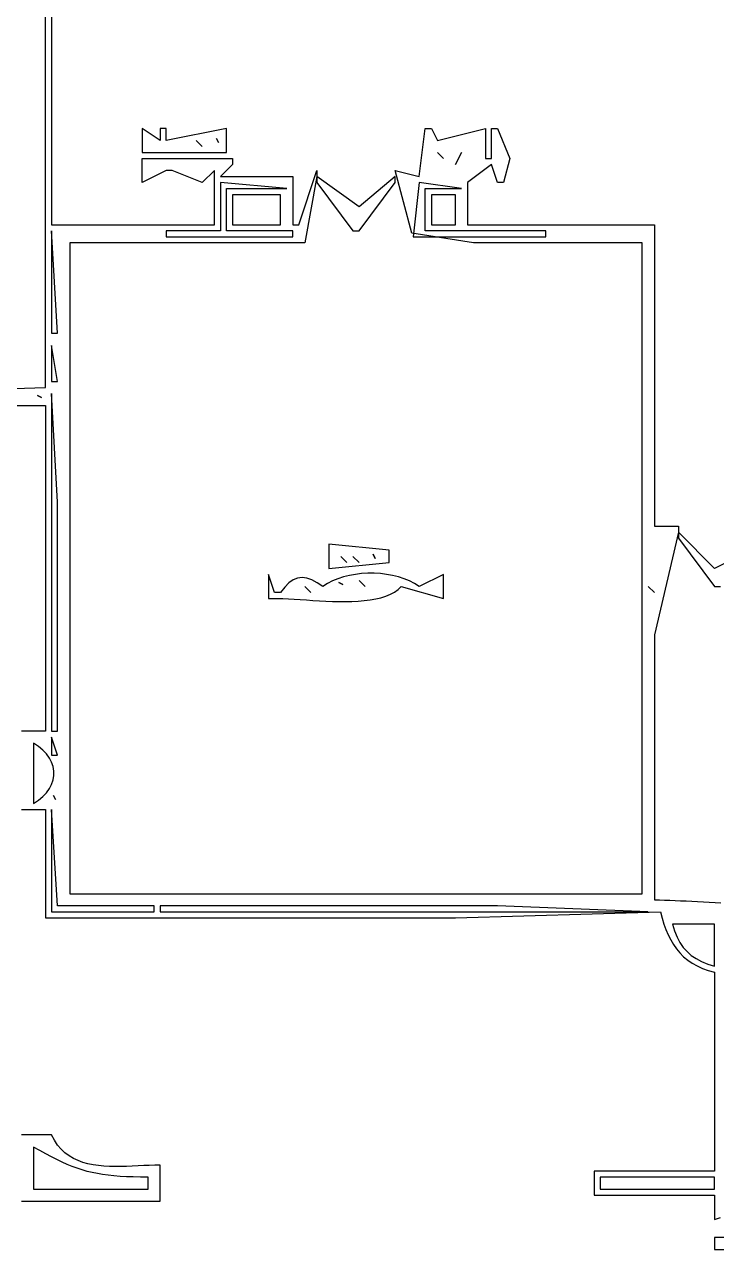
# Model space of a CAD drawing. Extents: x 0 to 792, y 0 to 1224.
# Drawn here: x 273.5 to 388.3, y 213 to 416.2 of the extents above; entities that cross this region are included whole.
import ezdxf

# ---------------------------------------------------------------- set-up
doc = ezdxf.new("R2010")
doc.units = 0
doc.layers.add('C7', color=7, linetype='CONTINUOUS')

msp = doc.modelspace()

# ---------------------------------------------------------------- linework, layer by layer
at = {"layer": 'C7'}
for points in [[(214, 354), (277, 356), (277, 472), (179, 472)], [(278, 428), (278, 383), (305, 383), (305, 392), (303, 390), (298, 392), (297, 392), (293, 390), (293, 394), (308, 394), (308, 393), (306, 391), (318, 391), (318, 383), (319, 383), (322, 392), (322, 391), (320, 380), (281, 380), (281, 272), (376, 272), (376, 380), (348, 380), (337.7423, 381.6034), (335, 392), (339, 391), (340, 399), (341, 399), (342, 397), (350, 399), (350, 394), (351, 394), (351, 399), (352, 399), (354, 394), (353, 390), (352, 390), (351, 393), (347, 390), (347, 383), (378, 383), (378, 333), (382, 333), (382, 332), (378.0038, 315), (378, 271), (378.8348, 270.9936), (379.6903, 270.9755), (380.5649, 270.9474), (381.4573, 270.911), (382.3659, 270.868), (383.2893, 270.82), (384.2259, 270.7688), (385.1743, 270.7159), (386.1331, 270.6631), (387.1008, 270.6121), (388.0758, 270.5645), (389.0567, 270.522)], [(293, 399), (293, 395), (307, 395), (307, 399), (297, 397), (297, 399), (296, 399), (296, 397), (293, 399)], [(302, 397), (303, 396), (302, 397)], [(305.3333, 397.3333), (305.6667, 396.6667), (305.3333, 397.3333)], [(342, 395), (343, 394), (342, 395)], [(346, 395), (345, 393), (346, 395)], [(322, 391), (322, 390), (328, 382), (329, 382), (335, 390), (335, 391), (329, 386), (322, 391)], [(306, 390), (306, 382), (297, 382), (297, 381), (318, 381), (318, 382), (307, 382), (307, 389), (317, 389), (306, 390)], [(339, 390), (338, 381), (360, 381), (360, 382), (340, 382), (340, 389), (346, 389), (339, 390)], [(308, 388), (308, 383), (316, 383), (316, 388), (308, 388)], [(341, 388), (341, 383), (345, 383), (345, 388), (341, 388)], [(278, 382), (278, 365), (279, 365), (278, 382)], [(278, 363), (278, 357), (279, 357), (278, 363)], [(275.6667, 354.6667), (276.3333, 354.3333), (275.6667, 354.6667)], [(278, 355), (278, 299), (279, 299), (279, 337), (278, 355)], [(248, 353), (277, 353), (277, 299), (273, 299)], [(396, 330), (388, 326), (382, 332), (382, 331), (388, 323), (389, 323)], [(324, 330), (324, 326), (334, 327), (334, 329), (324, 330)], [(326, 328), (327, 327), (326, 328)], [(328, 328), (329, 327), (328, 328)], [(331.3333, 328.3333), (331.6667, 327.6667), (331.3333, 328.3333)], [(314, 325), (314, 321), (314.7312, 321.022), (315.53, 321.0187), (316.3891, 320.994), (317.3017, 320.9522), (318.2607, 320.8976), (319.2592, 320.8343), (320.2901, 320.7665), (321.3465, 320.6984), (322.4213, 320.6342), (323.5075, 320.5782), (324.5982, 320.5345), (325.6864, 320.5073), (326.7651, 320.5009), (327.8272, 320.5194), (328.8658, 320.567), (329.8738, 320.648), (330.8444, 320.7665), (331.7704, 320.9267), (332.6449, 321.1329), (333.4609, 321.3892), (334.2114, 321.6999), (334.8894, 322.0691), (335.4879, 322.501), (336, 323), (343, 321), (343, 325), (339, 323), (338.2207, 323.4857), (337.3802, 323.9111), (336.4867, 324.2761), (335.5484, 324.5806), (334.5734, 324.8245), (333.57, 325.0078), (332.5464, 325.1303), (331.5107, 325.1921), (330.4711, 325.193), (329.4359, 325.1329), (328.4133, 325.0118), (327.4114, 324.8297), (326.4384, 324.5863), (325.5026, 324.2818), (324.6121, 323.9159), (323.7752, 323.4887), (323, 323), (322.0707, 323.6283), (321.19, 324.0864), (320.3532, 324.368), (319.5558, 324.4668), (318.7932, 324.3766), (318.0609, 324.0911), (317.3543, 323.604), (316.6688, 322.909), (316, 322), (315, 322), (314, 325)], [(325.6667, 323.6667), (326.3333, 323.3333), (325.6667, 323.6667)], [(329, 324), (330, 323), (329, 324)], [(320, 323), (321, 322), (320, 323)], [(377, 323), (378, 322), (377, 323)], [(275, 297), (275, 287), (275.8401, 287.548), (276.5602, 288.1469), (277.1603, 288.7888), (277.6404, 289.4659), (278.0004, 290.1703), (278.2405, 290.8944), (278.3605, 291.6301), (278.3605, 292.3697), (278.2405, 293.1055), (278.0004, 293.8295), (277.6404, 294.534), (277.1603, 295.2111), (276.5602, 295.853), (275.8401, 296.4519), (275, 297)], [(278, 298), (278, 295), (279, 295), (278, 298)], [(278.3333, 288.3333), (278.6667, 287.6667), (278.3333, 288.3333)], [(273, 286), (277, 286), (277, 268), (345, 268), (379, 269), (379.2795, 267.971), (379.5867, 266.9921), (379.9258, 266.0637), (380.301, 265.186), (380.7164, 264.3596), (381.1761, 263.5848), (381.6845, 262.862), (382.2455, 262.1917), (382.8635, 261.5741), (383.5425, 261.0098), (384.2868, 260.499), (385.1005, 260.0423), (385.9879, 259.6399), (386.9529, 259.2923), (388, 259), (388, 226), (368, 226), (368, 222), (388, 222), (388, 218), (388.9602, 218.3342)], [(278, 286), (278, 269), (295, 269), (295, 270), (279, 270), (278, 286)], [(296, 270), (296, 269), (377, 269), (352, 270), (296, 270)], [(381, 267), (381.3646, 265.8582), (381.7801, 264.8382), (382.2554, 263.9312), (382.7993, 263.1283), (383.4206, 262.4206), (384.1283, 261.7993), (384.9312, 261.2554), (385.8382, 260.7801), (386.8582, 260.3646), (388, 260), (388, 267), (381, 267)], [(273, 221), (296, 221), (296, 227), (295.1099, 226.9893), (294.1999, 226.9613), (293.2738, 226.922), (292.3357, 226.8773), (291.3896, 226.8333), (290.4397, 226.796), (289.4898, 226.7713), (288.5441, 226.7653), (287.6066, 226.7839), (286.6813, 226.8332), (285.7723, 226.9192), (284.8835, 227.0478), (284.0191, 227.2251), (283.1831, 227.457), (282.3794, 227.7496), (281.6122, 228.1089), (280.8854, 228.5408), (280.2032, 229.0513), (279.5695, 229.6465), (278.9883, 230.3323), (278.4638, 231.1148), (278, 232), (273, 232)], [(275, 230), (275, 223), (294, 223), (294, 225), (292.7289, 225.0071), (291.535, 225.0296), (290.4109, 225.0693), (289.3495, 225.1278), (288.3434, 225.2067), (287.3856, 225.3078), (286.4688, 225.4328), (285.5858, 225.5834), (284.7294, 225.7612), (283.8923, 225.968), (283.0674, 226.2054), (282.2474, 226.4751), (281.4252, 226.7789), (280.5935, 227.1183), (279.745, 227.4952), (278.8727, 227.9112), (277.9692, 228.368), (277.0274, 228.8672), (276.0401, 229.4107), (275, 230)], [(369, 225), (369, 223), (388, 223), (388, 225), (369, 225)], [(388, 215), (388, 213), (391, 213), (391, 215), (388, 215)]]:
    msp.add_lwpolyline(points, dxfattribs=at)

doc.saveas('drawing.dxf')
